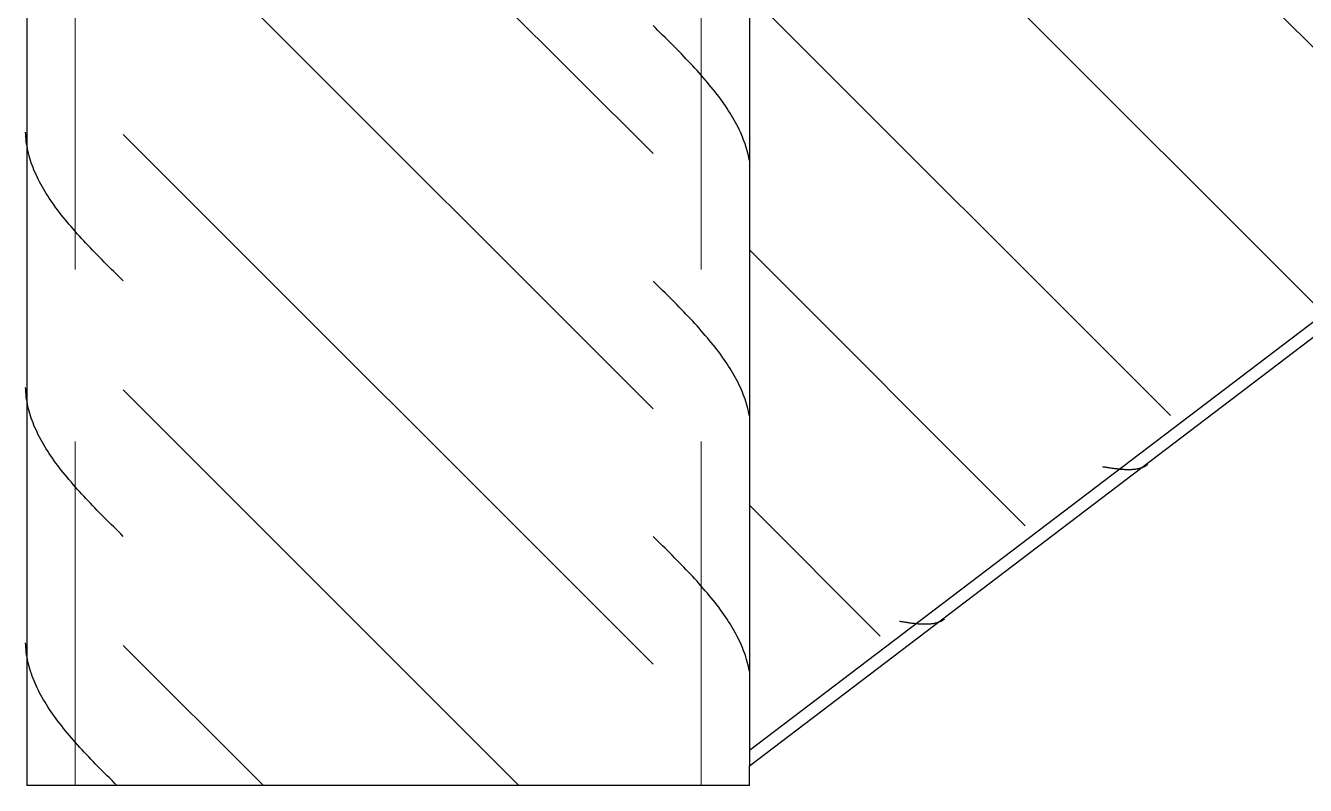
# Model space of a CAD drawing. Extents: x -9133 to 18268, y -11863 to 17290.
# Drawn here: x 498.8 to 552, y 3157.7 to 3189.3 of the extents above; entities that cross this region are included whole.
import ezdxf

# ---------------------------------------------------------------- set-up
doc = ezdxf.new("R2010")
doc.units = 0
doc.header["$LTSCALE"] = 30
doc.header["$MEASUREMENT"] = 0
doc.linetypes.add('EJEG$0$RLE-PROYECCION', pattern=[0.71438, 0.47625, -0.23813])
doc.layers.get('0').update_dxf_attribs({"linetype": 'CONTINUOUS'})
doc.layers.add('EJEG$0$RLA-ACHURADO', color=30, linetype='EJEG$0$RLE-PROYECCION', lineweight=15, transparency=0.7)
doc.layers.add('EJEG$0$RLA-CONTORNO', color=30, linetype='CONTINUOUS', lineweight=25)
pattern_1 = [(135, (-424.688, -2039.478), (-5.303301, -5.303301), [])]

# ---------------------------------------------------------------- blocks, each defined once
blk = doc.blocks.new('EJEG$0$RLA-COLUMNAS-CAJONES - P_M_ 300x300x20-306602-EJE G')
at = {"layer": 'EJEG$0$RLA-ACHURADO'}
for p, q in [((-1629.816, 788.27), (-1629.816, 1103)), ((-1603.816, 788.27), (-1603.816, 1103))]:
    blk.add_line(p, q, dxfattribs=at)
blk = doc.blocks.new('EJEG$0$FP_1-EJE G')
at = {"layer": 'EJEG$0$RLA-CONTORNO'}
for p, q in [((-1605.716, 819.727), (-1605.816, 819.825)), ((-1605.617, 819.628), (-1605.716, 819.727)), ((-1605.517, 819.53), (-1605.617, 819.628)), ((-1605.418, 819.432), (-1605.517, 819.53)), ((-1605.319, 819.334), (-1605.418, 819.432)), ((-1605.22, 819.236), (-1605.319, 819.334)), ((-1605.122, 819.137), (-1605.22, 819.236)), ((-1605.024, 819.039), (-1605.122, 819.137)), ((-1604.927, 818.941), (-1605.024, 819.039)), ((-1604.83, 818.843), (-1604.927, 818.941)), ((-1604.734, 818.745), (-1604.83, 818.843)), ((-1604.638, 818.647), (-1604.734, 818.745)), ((-1604.543, 818.548), (-1604.638, 818.647)), ((-1604.449, 818.45), (-1604.543, 818.548)), ((-1604.355, 818.352), (-1604.449, 818.45)), ((-1604.263, 818.254), (-1604.355, 818.352)), ((-1604.171, 818.156), (-1604.263, 818.254)), ((-1604.081, 818.058), (-1604.171, 818.156)), ((-1603.991, 817.959), (-1604.081, 818.058)), ((-1603.903, 817.861), (-1603.991, 817.959)), ((-1603.816, 817.763), (-1603.903, 817.861)), ((-1603.73, 817.665), (-1603.816, 817.763)), ((-1603.645, 817.567), (-1603.73, 817.665)), ((-1603.561, 817.468), (-1603.645, 817.567)), ((-1603.479, 817.37), (-1603.561, 817.468)), ((-1603.398, 817.272), (-1603.479, 817.37)), ((-1603.319, 817.174), (-1603.398, 817.272)), ((-1603.241, 817.076), (-1603.319, 817.174)), ((-1603.165, 816.978), (-1603.241, 817.076)), ((-1603.091, 816.879), (-1603.165, 816.978)), ((-1603.018, 816.781), (-1603.091, 816.879)), ((-1602.946, 816.683), (-1603.018, 816.781)), ((-1602.877, 816.585), (-1602.946, 816.683)), ((-1602.809, 816.487), (-1602.877, 816.585)), ((-1602.743, 816.389), (-1602.809, 816.487)), ((-1602.679, 816.29), (-1602.743, 816.389)), ((-1602.617, 816.192), (-1602.679, 816.29)), ((-1602.556, 816.094), (-1602.617, 816.192)), ((-1602.498, 815.996), (-1602.556, 816.094)), ((-1602.442, 815.898), (-1602.498, 815.996)), ((-1602.387, 815.8), (-1602.442, 815.898)), ((-1602.335, 815.701), (-1602.387, 815.8)), ((-1602.285, 815.603), (-1602.335, 815.701)), ((-1602.237, 815.505), (-1602.285, 815.603)), ((-1602.191, 815.407), (-1602.237, 815.505)), ((-1602.147, 815.309), (-1602.191, 815.407)), ((-1602.106, 815.21), (-1602.147, 815.309)), ((-1602.067, 815.112), (-1602.106, 815.21)), ((-1602.03, 815.014), (-1602.067, 815.112)), ((-1601.995, 814.916), (-1602.03, 815.014)), ((-1601.963, 814.818), (-1601.995, 814.916)), ((-1601.932, 814.72), (-1601.963, 814.818)), ((-1601.905, 814.621), (-1601.932, 814.72)), ((-1601.879, 814.523), (-1601.905, 814.621)), ((-1601.856, 814.425), (-1601.879, 814.523)), ((-1601.836, 814.327), (-1601.856, 814.425)), ((-1601.817, 814.229), (-1601.836, 814.327)), ((-1605.716, 809.12), (-1605.816, 809.218)), ((-1605.617, 809.022), (-1605.716, 809.12)), ((-1605.517, 808.924), (-1605.617, 809.022)), ((-1605.418, 808.825), (-1605.517, 808.924)), ((-1605.319, 808.727), (-1605.418, 808.825)), ((-1605.22, 808.629), (-1605.319, 808.727)), ((-1605.122, 808.531), (-1605.22, 808.629)), ((-1605.024, 808.433), (-1605.122, 808.531)), ((-1604.927, 808.335), (-1605.024, 808.433)), ((-1604.83, 808.236), (-1604.927, 808.335)), ((-1604.734, 808.138), (-1604.83, 808.236)), ((-1604.638, 808.04), (-1604.734, 808.138)), ((-1604.543, 807.942), (-1604.638, 808.04)), ((-1604.449, 807.844), (-1604.543, 807.942)), ((-1604.355, 807.745), (-1604.449, 807.844)), ((-1604.263, 807.647), (-1604.355, 807.745)), ((-1604.171, 807.549), (-1604.263, 807.647)), ((-1604.081, 807.451), (-1604.171, 807.549)), ((-1603.991, 807.353), (-1604.081, 807.451)), ((-1603.903, 807.255), (-1603.991, 807.353)), ((-1603.816, 807.156), (-1603.903, 807.255)), ((-1603.73, 807.058), (-1603.816, 807.156)), ((-1603.645, 806.96), (-1603.73, 807.058)), ((-1603.561, 806.862), (-1603.645, 806.96)), ((-1603.479, 806.764), (-1603.561, 806.862)), ((-1603.398, 806.666), (-1603.479, 806.764)), ((-1603.319, 806.567), (-1603.398, 806.666)), ((-1603.241, 806.469), (-1603.319, 806.567)), ((-1603.165, 806.371), (-1603.241, 806.469)), ((-1603.091, 806.273), (-1603.165, 806.371)), ((-1603.018, 806.175), (-1603.091, 806.273)), ((-1602.946, 806.076), (-1603.018, 806.175)), ((-1602.877, 805.978), (-1602.946, 806.076)), ((-1602.809, 805.88), (-1602.877, 805.978)), ((-1602.743, 805.782), (-1602.809, 805.88)), ((-1602.679, 805.684), (-1602.743, 805.782)), ((-1602.617, 805.586), (-1602.679, 805.684)), ((-1602.556, 805.487), (-1602.617, 805.586)), ((-1602.498, 805.389), (-1602.556, 805.487)), ((-1602.442, 805.291), (-1602.498, 805.389)), ((-1602.387, 805.193), (-1602.442, 805.291)), ((-1602.335, 805.095), (-1602.387, 805.193)), ((-1602.285, 804.997), (-1602.335, 805.095)), ((-1602.237, 804.898), (-1602.285, 804.997)), ((-1602.191, 804.8), (-1602.237, 804.898)), ((-1602.147, 804.702), (-1602.191, 804.8)), ((-1602.106, 804.604), (-1602.147, 804.702)), ((-1602.067, 804.506), (-1602.106, 804.604)), ((-1602.03, 804.408), (-1602.067, 804.506)), ((-1601.995, 804.309), (-1602.03, 804.408)), ((-1601.963, 804.211), (-1601.995, 804.309)), ((-1601.932, 804.113), (-1601.963, 804.211)), ((-1601.905, 804.015), (-1601.932, 804.113)), ((-1601.879, 803.917), (-1601.905, 804.015)), ((-1601.856, 803.818), (-1601.879, 803.917)), ((-1601.836, 803.72), (-1601.856, 803.818)), ((-1601.817, 803.622), (-1601.836, 803.72)), ((-1605.716, 798.513), (-1605.816, 798.611)), ((-1605.617, 798.415), (-1605.716, 798.513)), ((-1605.517, 798.317), (-1605.617, 798.415)), ((-1605.418, 798.219), (-1605.517, 798.317)), ((-1605.319, 798.121), (-1605.418, 798.219)), ((-1605.22, 798.022), (-1605.319, 798.121)), ((-1605.122, 797.924), (-1605.22, 798.022)), ((-1605.024, 797.826), (-1605.122, 797.924)), ((-1604.927, 797.728), (-1605.024, 797.826)), ((-1604.83, 797.63), (-1604.927, 797.728)), ((-1604.734, 797.532), (-1604.83, 797.63)), ((-1604.638, 797.433), (-1604.734, 797.532)), ((-1604.543, 797.335), (-1604.638, 797.433)), ((-1604.449, 797.237), (-1604.543, 797.335)), ((-1604.355, 797.139), (-1604.449, 797.237)), ((-1604.263, 797.041), (-1604.355, 797.139)), ((-1604.171, 796.943), (-1604.263, 797.041)), ((-1604.081, 796.844), (-1604.171, 796.943)), ((-1603.991, 796.746), (-1604.081, 796.844)), ((-1603.903, 796.648), (-1603.991, 796.746)), ((-1603.816, 796.55), (-1603.903, 796.648)), ((-1603.73, 796.452), (-1603.816, 796.55)), ((-1603.645, 796.353), (-1603.73, 796.452)), ((-1603.561, 796.255), (-1603.645, 796.353)), ((-1603.479, 796.157), (-1603.561, 796.255)), ((-1603.398, 796.059), (-1603.479, 796.157)), ((-1603.319, 795.961), (-1603.398, 796.059)), ((-1603.241, 795.863), (-1603.319, 795.961)), ((-1603.165, 795.764), (-1603.241, 795.863)), ((-1603.091, 795.666), (-1603.165, 795.764)), ((-1603.018, 795.568), (-1603.091, 795.666)), ((-1602.946, 795.47), (-1603.018, 795.568)), ((-1602.877, 795.372), (-1602.946, 795.47)), ((-1602.809, 795.274), (-1602.877, 795.372)), ((-1602.743, 795.175), (-1602.809, 795.274)), ((-1602.679, 795.077), (-1602.743, 795.175)), ((-1602.617, 794.979), (-1602.679, 795.077)), ((-1602.556, 794.881), (-1602.617, 794.979)), ((-1602.498, 794.783), (-1602.556, 794.881)), ((-1602.442, 794.684), (-1602.498, 794.783)), ((-1602.387, 794.586), (-1602.442, 794.684)), ((-1602.335, 794.488), (-1602.387, 794.586)), ((-1602.285, 794.39), (-1602.335, 794.488)), ((-1602.237, 794.292), (-1602.285, 794.39)), ((-1602.191, 794.194), (-1602.237, 794.292)), ((-1602.147, 794.095), (-1602.191, 794.194)), ((-1602.106, 793.997), (-1602.147, 794.095)), ((-1602.067, 793.899), (-1602.106, 793.997)), ((-1602.03, 793.801), (-1602.067, 793.899)), ((-1601.995, 793.703), (-1602.03, 793.801)), ((-1601.963, 793.605), (-1601.995, 793.703)), ((-1601.932, 793.506), (-1601.963, 793.605)), ((-1601.905, 793.408), (-1601.932, 793.506)), ((-1601.879, 793.31), (-1601.905, 793.408)), ((-1601.856, 793.212), (-1601.879, 793.31)), ((-1601.836, 793.114), (-1601.856, 793.212)), ((-1601.817, 793.016), (-1601.836, 793.114)), ((-1601.816, 788.27), (-1601.816, 789.085))]:
    blk.add_line(p, q, dxfattribs=at)
blk = doc.blocks.new('EJEG$0$FP_2-EJE G')
at = {"layer": 'EJEG$0$RLA-CONTORNO'}
for p, q in [((-1631.816, 1103), (-1631.816, 788.27)), ((-1631.869, 815.308), (-1631.873, 815.406)), ((-1631.863, 815.21), (-1631.869, 815.308)), ((-1631.855, 815.111), (-1631.863, 815.21)), ((-1631.844, 815.013), (-1631.855, 815.111)), ((-1631.83, 814.915), (-1631.844, 815.013)), ((-1631.814, 814.817), (-1631.83, 814.915)), ((-1631.796, 814.719), (-1631.814, 814.817)), ((-1631.776, 814.621), (-1631.796, 814.719)), ((-1631.753, 814.522), (-1631.776, 814.621)), ((-1631.727, 814.424), (-1631.753, 814.522)), ((-1631.699, 814.326), (-1631.727, 814.424)), ((-1631.669, 814.228), (-1631.699, 814.326)), ((-1631.637, 814.13), (-1631.669, 814.228)), ((-1631.602, 814.031), (-1631.637, 814.13)), ((-1631.565, 813.933), (-1631.602, 814.031)), ((-1631.526, 813.835), (-1631.565, 813.933)), ((-1631.485, 813.737), (-1631.526, 813.835)), ((-1631.441, 813.639), (-1631.485, 813.737)), ((-1631.395, 813.541), (-1631.441, 813.639)), ((-1631.347, 813.442), (-1631.395, 813.541)), ((-1631.297, 813.344), (-1631.347, 813.442)), ((-1631.245, 813.246), (-1631.297, 813.344)), ((-1631.19, 813.148), (-1631.245, 813.246)), ((-1631.134, 813.05), (-1631.19, 813.148)), ((-1631.076, 812.952), (-1631.134, 813.05)), ((-1631.015, 812.853), (-1631.076, 812.952)), ((-1630.953, 812.755), (-1631.015, 812.853)), ((-1630.889, 812.657), (-1630.953, 812.755)), ((-1630.823, 812.559), (-1630.889, 812.657)), ((-1630.755, 812.461), (-1630.823, 812.559)), ((-1630.686, 812.363), (-1630.755, 812.461)), ((-1630.614, 812.264), (-1630.686, 812.363)), ((-1630.541, 812.166), (-1630.614, 812.264)), ((-1630.467, 812.068), (-1630.541, 812.166)), ((-1630.39, 811.97), (-1630.467, 812.068)), ((-1630.313, 811.872), (-1630.39, 811.97)), ((-1630.233, 811.773), (-1630.313, 811.872)), ((-1630.153, 811.675), (-1630.233, 811.773)), ((-1630.071, 811.577), (-1630.153, 811.675)), ((-1629.987, 811.479), (-1630.071, 811.577)), ((-1629.902, 811.381), (-1629.987, 811.479)), ((-1629.816, 811.283), (-1629.902, 811.381)), ((-1629.729, 811.184), (-1629.816, 811.283)), ((-1629.641, 811.086), (-1629.729, 811.184)), ((-1629.551, 810.988), (-1629.641, 811.086)), ((-1629.46, 810.89), (-1629.551, 810.988)), ((-1629.369, 810.792), (-1629.46, 810.89)), ((-1629.276, 810.694), (-1629.369, 810.792)), ((-1629.183, 810.595), (-1629.276, 810.694)), ((-1629.089, 810.497), (-1629.183, 810.595)), ((-1628.994, 810.399), (-1629.089, 810.497)), ((-1628.898, 810.301), (-1628.994, 810.399)), ((-1628.802, 810.203), (-1628.898, 810.301)), ((-1628.705, 810.105), (-1628.802, 810.203)), ((-1628.608, 810.006), (-1628.705, 810.105)), ((-1628.51, 809.908), (-1628.608, 810.006)), ((-1628.411, 809.81), (-1628.51, 809.908)), ((-1628.313, 809.712), (-1628.411, 809.81)), ((-1628.214, 809.614), (-1628.313, 809.712)), ((-1628.114, 809.515), (-1628.214, 809.614)), ((-1628.015, 809.417), (-1628.114, 809.515)), ((-1627.916, 809.319), (-1628.015, 809.417)), ((-1627.816, 809.221), (-1627.916, 809.319)), ((-1631.869, 804.701), (-1631.873, 804.799)), ((-1631.863, 804.603), (-1631.869, 804.701)), ((-1631.855, 804.505), (-1631.863, 804.603)), ((-1631.844, 804.407), (-1631.855, 804.505)), ((-1631.83, 804.308), (-1631.844, 804.407)), ((-1631.814, 804.21), (-1631.83, 804.308)), ((-1631.796, 804.112), (-1631.814, 804.21)), ((-1631.776, 804.014), (-1631.796, 804.112)), ((-1631.753, 803.916), (-1631.776, 804.014)), ((-1631.727, 803.818), (-1631.753, 803.916)), ((-1631.699, 803.719), (-1631.727, 803.818)), ((-1631.669, 803.621), (-1631.699, 803.719)), ((-1631.637, 803.523), (-1631.669, 803.621)), ((-1631.602, 803.425), (-1631.637, 803.523)), ((-1631.565, 803.327), (-1631.602, 803.425)), ((-1631.526, 803.229), (-1631.565, 803.327)), ((-1631.485, 803.13), (-1631.526, 803.229)), ((-1631.441, 803.032), (-1631.485, 803.13)), ((-1631.395, 802.934), (-1631.441, 803.032)), ((-1631.347, 802.836), (-1631.395, 802.934)), ((-1631.297, 802.738), (-1631.347, 802.836)), ((-1631.245, 802.639), (-1631.297, 802.738)), ((-1631.19, 802.541), (-1631.245, 802.639)), ((-1631.134, 802.443), (-1631.19, 802.541)), ((-1631.076, 802.345), (-1631.134, 802.443)), ((-1631.015, 802.247), (-1631.076, 802.345)), ((-1630.953, 802.149), (-1631.015, 802.247)), ((-1630.889, 802.05), (-1630.953, 802.149)), ((-1630.823, 801.952), (-1630.889, 802.05)), ((-1630.755, 801.854), (-1630.823, 801.952)), ((-1630.686, 801.756), (-1630.755, 801.854)), ((-1630.614, 801.658), (-1630.686, 801.756)), ((-1630.541, 801.56), (-1630.614, 801.658)), ((-1630.467, 801.461), (-1630.541, 801.56)), ((-1630.39, 801.363), (-1630.467, 801.461)), ((-1630.313, 801.265), (-1630.39, 801.363)), ((-1630.233, 801.167), (-1630.313, 801.265)), ((-1630.153, 801.069), (-1630.233, 801.167)), ((-1630.071, 800.971), (-1630.153, 801.069)), ((-1629.987, 800.872), (-1630.071, 800.971)), ((-1629.902, 800.774), (-1629.987, 800.872)), ((-1629.816, 800.676), (-1629.902, 800.774)), ((-1629.729, 800.578), (-1629.816, 800.676)), ((-1629.641, 800.48), (-1629.729, 800.578)), ((-1629.551, 800.381), (-1629.641, 800.48)), ((-1629.46, 800.283), (-1629.551, 800.381)), ((-1629.369, 800.185), (-1629.46, 800.283)), ((-1629.276, 800.087), (-1629.369, 800.185)), ((-1629.183, 799.989), (-1629.276, 800.087)), ((-1629.089, 799.891), (-1629.183, 799.989)), ((-1628.994, 799.792), (-1629.089, 799.891)), ((-1628.898, 799.694), (-1628.994, 799.792)), ((-1628.802, 799.596), (-1628.898, 799.694)), ((-1628.705, 799.498), (-1628.802, 799.596)), ((-1628.608, 799.4), (-1628.705, 799.498)), ((-1628.51, 799.302), (-1628.608, 799.4)), ((-1628.411, 799.203), (-1628.51, 799.302)), ((-1628.313, 799.105), (-1628.411, 799.203)), ((-1628.214, 799.007), (-1628.313, 799.105)), ((-1628.114, 798.909), (-1628.214, 799.007)), ((-1628.015, 798.811), (-1628.114, 798.909)), ((-1627.916, 798.713), (-1628.015, 798.811)), ((-1627.816, 798.614), (-1627.916, 798.713)), ((-1631.869, 794.094), (-1631.873, 794.192)), ((-1631.863, 793.995), (-1631.869, 794.094)), ((-1631.854, 793.896), (-1631.863, 793.995)), ((-1631.843, 793.797), (-1631.854, 793.896)), ((-1631.83, 793.699), (-1631.843, 793.797)), ((-1631.814, 793.6), (-1631.83, 793.699)), ((-1631.795, 793.501), (-1631.814, 793.6)), ((-1631.774, 793.403), (-1631.795, 793.501)), ((-1631.751, 793.304), (-1631.774, 793.403)), ((-1631.726, 793.205), (-1631.751, 793.304)), ((-1631.698, 793.106), (-1631.726, 793.205)), ((-1631.667, 793.008), (-1631.698, 793.106)), ((-1631.634, 792.909), (-1631.667, 793.008)), ((-1631.599, 792.81), (-1631.634, 792.909)), ((-1631.562, 792.712), (-1631.599, 792.81)), ((-1631.522, 792.613), (-1631.562, 792.712)), ((-1631.48, 792.514), (-1631.522, 792.613)), ((-1631.436, 792.416), (-1631.48, 792.514)), ((-1631.39, 792.317), (-1631.436, 792.416)), ((-1631.341, 792.218), (-1631.39, 792.317)), ((-1631.291, 792.119), (-1631.341, 792.218)), ((-1631.238, 792.021), (-1631.291, 792.119)), ((-1631.183, 791.922), (-1631.238, 792.021)), ((-1631.126, 791.823), (-1631.183, 791.922)), ((-1631.067, 791.725), (-1631.126, 791.823)), ((-1631.006, 791.626), (-1631.067, 791.725)), ((-1630.943, 791.527), (-1631.006, 791.626)), ((-1630.879, 791.429), (-1630.943, 791.527)), ((-1630.812, 791.33), (-1630.879, 791.429)), ((-1630.744, 791.231), (-1630.812, 791.33)), ((-1630.673, 791.132), (-1630.744, 791.231)), ((-1630.601, 791.034), (-1630.673, 791.132)), ((-1630.528, 790.935), (-1630.601, 791.034)), ((-1630.452, 790.836), (-1630.528, 790.935)), ((-1630.375, 790.738), (-1630.452, 790.836)), ((-1630.297, 790.639), (-1630.375, 790.738)), ((-1630.217, 790.54), (-1630.297, 790.639)), ((-1630.136, 790.441), (-1630.217, 790.54)), ((-1630.053, 790.343), (-1630.136, 790.441)), ((-1629.968, 790.244), (-1630.053, 790.343)), ((-1629.883, 790.145), (-1629.968, 790.244)), ((-1629.796, 790.047), (-1629.883, 790.145)), ((-1629.708, 789.948), (-1629.796, 790.047)), ((-1629.619, 789.849), (-1629.708, 789.948)), ((-1629.529, 789.751), (-1629.619, 789.849)), ((-1629.437, 789.652), (-1629.529, 789.751)), ((-1629.345, 789.553), (-1629.437, 789.652)), ((-1629.252, 789.454), (-1629.345, 789.553)), ((-1629.158, 789.356), (-1629.252, 789.454)), ((-1629.063, 789.257), (-1629.158, 789.356)), ((-1628.967, 789.158), (-1629.063, 789.257)), ((-1628.871, 789.06), (-1628.967, 789.158)), ((-1628.774, 788.961), (-1628.871, 789.06)), ((-1628.676, 788.862), (-1628.774, 788.961)), ((-1628.578, 788.764), (-1628.676, 788.862)), ((-1628.48, 788.665), (-1628.578, 788.764)), ((-1628.381, 788.566), (-1628.48, 788.665)), ((-1628.281, 788.467), (-1628.381, 788.566)), ((-1628.182, 788.369), (-1628.281, 788.467)), ((-1628.082, 788.27), (-1628.182, 788.369))]:
    blk.add_line(p, q, dxfattribs=at)
blk = doc.blocks.new('EJEG$0$FP_4-EJE G')
at = {"layer": 'EJEG$0$RLA-CONTORNO'}
for p, q in [((-1601.816, 789.086), (-1239.816, 1064.283)), ((-1587.104, 801.494), (-1587.139, 801.499)), ((-1587.069, 801.488), (-1587.104, 801.494)), ((-1587.033, 801.482), (-1587.069, 801.488)), ((-1586.998, 801.476), (-1587.033, 801.482)), ((-1585.463, 801.484), (-1585.486, 801.475)), ((-1585.44, 801.494), (-1585.463, 801.484)), ((-1585.417, 801.505), (-1585.44, 801.494)), ((-1585.394, 801.516), (-1585.417, 801.505)), ((-1585.372, 801.528), (-1585.394, 801.516)), ((-1585.351, 801.54), (-1585.372, 801.528)), ((-1585.329, 801.552), (-1585.351, 801.54)), ((-1585.309, 801.565), (-1585.329, 801.552)), ((-1585.288, 801.579), (-1585.309, 801.565)), ((-1585.268, 801.593), (-1585.288, 801.579)), ((-1586.963, 801.471), (-1586.998, 801.476)), ((-1586.928, 801.465), (-1586.963, 801.471)), ((-1586.893, 801.459), (-1586.928, 801.465)), ((-1586.858, 801.454), (-1586.893, 801.459)), ((-1586.823, 801.449), (-1586.858, 801.454)), ((-1586.788, 801.443), (-1586.823, 801.449)), ((-1586.753, 801.438), (-1586.788, 801.443)), ((-1586.719, 801.433), (-1586.753, 801.438)), ((-1586.684, 801.428), (-1586.719, 801.433)), ((-1586.65, 801.424), (-1586.684, 801.428)), ((-1586.616, 801.419), (-1586.65, 801.424)), ((-1586.581, 801.415), (-1586.616, 801.419)), ((-1586.547, 801.411), (-1586.581, 801.415)), ((-1586.514, 801.407), (-1586.547, 801.411)), ((-1586.48, 801.403), (-1586.514, 801.407)), ((-1586.446, 801.399), (-1586.48, 801.403)), ((-1586.413, 801.396), (-1586.446, 801.399)), ((-1586.38, 801.393), (-1586.413, 801.396)), ((-1586.347, 801.39), (-1586.38, 801.393)), ((-1586.314, 801.388), (-1586.347, 801.39)), ((-1586.282, 801.386), (-1586.314, 801.388)), ((-1586.25, 801.384), (-1586.282, 801.386)), ((-1586.218, 801.382), (-1586.25, 801.384)), ((-1586.186, 801.381), (-1586.218, 801.382)), ((-1586.154, 801.38), (-1586.186, 801.381)), ((-1586.123, 801.379), (-1586.154, 801.38)), ((-1586.092, 801.379), (-1586.123, 801.379)), ((-1586.061, 801.379), (-1586.092, 801.379)), ((-1586.031, 801.379), (-1586.061, 801.379)), ((-1586, 801.38), (-1586.031, 801.379)), ((-1585.97, 801.381), (-1586, 801.38)), ((-1585.941, 801.383), (-1585.97, 801.381)), ((-1585.911, 801.385), (-1585.941, 801.383)), ((-1585.882, 801.387), (-1585.911, 801.385)), ((-1585.854, 801.39), (-1585.882, 801.387)), ((-1585.825, 801.393), (-1585.854, 801.39)), ((-1585.797, 801.397), (-1585.825, 801.393)), ((-1585.769, 801.401), (-1585.797, 801.397)), ((-1585.742, 801.405), (-1585.769, 801.401)), ((-1585.715, 801.41), (-1585.742, 801.405)), ((-1585.688, 801.415), (-1585.715, 801.41)), ((-1585.661, 801.421), (-1585.688, 801.415)), ((-1585.635, 801.427), (-1585.661, 801.421)), ((-1585.61, 801.434), (-1585.635, 801.427)), ((-1585.584, 801.441), (-1585.61, 801.434)), ((-1585.559, 801.449), (-1585.584, 801.441)), ((-1585.535, 801.457), (-1585.559, 801.449)), ((-1585.51, 801.466), (-1585.535, 801.457)), ((-1585.486, 801.475), (-1585.51, 801.466)), ((-1593.816, 795.109), (-1593.838, 795.097)), ((-1593.794, 795.121), (-1593.816, 795.109)), ((-1593.773, 795.133), (-1593.794, 795.121)), ((-1593.752, 795.146), (-1593.773, 795.133)), ((-1593.732, 795.16), (-1593.752, 795.146)), ((-1593.712, 795.174), (-1593.732, 795.16)), ((-1595.547, 795.075), (-1595.583, 795.081)), ((-1595.512, 795.069), (-1595.547, 795.075)), ((-1595.477, 795.063), (-1595.512, 795.069)), ((-1595.442, 795.057), (-1595.477, 795.063)), ((-1595.407, 795.052), (-1595.442, 795.057)), ((-1595.372, 795.046), (-1595.407, 795.052)), ((-1595.336, 795.04), (-1595.372, 795.046)), ((-1595.301, 795.035), (-1595.336, 795.04)), ((-1595.267, 795.03), (-1595.301, 795.035)), ((-1595.232, 795.024), (-1595.267, 795.03)), ((-1595.197, 795.019), (-1595.232, 795.024)), ((-1595.162, 795.014), (-1595.197, 795.019)), ((-1595.128, 795.009), (-1595.162, 795.014)), ((-1595.093, 795.005), (-1595.128, 795.009)), ((-1595.059, 795), (-1595.093, 795.005)), ((-1595.025, 794.996), (-1595.059, 795)), ((-1594.991, 794.992), (-1595.025, 794.996)), ((-1594.957, 794.988), (-1594.991, 794.992)), ((-1594.924, 794.984), (-1594.957, 794.988)), ((-1594.89, 794.98), (-1594.924, 794.984)), ((-1594.857, 794.977), (-1594.89, 794.98)), ((-1594.824, 794.974), (-1594.857, 794.977)), ((-1594.791, 794.971), (-1594.824, 794.974)), ((-1594.758, 794.969), (-1594.791, 794.971)), ((-1594.725, 794.967), (-1594.758, 794.969)), ((-1594.693, 794.965), (-1594.725, 794.967)), ((-1594.661, 794.963), (-1594.693, 794.965)), ((-1594.629, 794.962), (-1594.661, 794.963)), ((-1594.598, 794.961), (-1594.629, 794.962)), ((-1594.566, 794.96), (-1594.598, 794.961)), ((-1594.535, 794.96), (-1594.566, 794.96)), ((-1594.505, 794.96), (-1594.535, 794.96)), ((-1594.474, 794.961), (-1594.505, 794.96)), ((-1594.444, 794.961), (-1594.474, 794.961)), ((-1594.414, 794.962), (-1594.444, 794.961)), ((-1594.384, 794.964), (-1594.414, 794.962)), ((-1594.355, 794.966), (-1594.384, 794.964)), ((-1594.326, 794.968), (-1594.355, 794.966)), ((-1594.297, 794.971), (-1594.326, 794.968)), ((-1594.269, 794.974), (-1594.297, 794.971)), ((-1594.241, 794.978), (-1594.269, 794.974)), ((-1594.213, 794.982), (-1594.241, 794.978)), ((-1594.185, 794.986), (-1594.213, 794.982)), ((-1594.158, 794.991), (-1594.185, 794.986)), ((-1594.131, 794.996), (-1594.158, 794.991)), ((-1594.105, 795.002), (-1594.131, 794.996)), ((-1594.079, 795.008), (-1594.105, 795.002)), ((-1594.053, 795.015), (-1594.079, 795.008)), ((-1594.028, 795.022), (-1594.053, 795.015)), ((-1594.003, 795.03), (-1594.028, 795.022)), ((-1593.978, 795.038), (-1594.003, 795.03)), ((-1593.954, 795.047), (-1593.978, 795.038)), ((-1593.93, 795.056), (-1593.954, 795.047)), ((-1593.906, 795.065), (-1593.93, 795.056)), ((-1593.883, 795.075), (-1593.906, 795.065)), ((-1593.86, 795.086), (-1593.883, 795.075)), ((-1593.838, 795.097), (-1593.86, 795.086))]:
    blk.add_line(p, q, dxfattribs=at)
blk = doc.blocks.new('EJEG$0$RLA-VIGAS-CAJONES - V_M_ 300x300x5-308513-EJE G')
at = {"layer": 'EJEG$0$RLA-CONTORNO'}
blk.add_line((-1239.816, 1064.911), (-1601.816, 789.714), dxfattribs=at)
blk = doc.blocks.new('EJEG')
at = {"layer": 'EJEG$0$RLA-ACHURADO'}
h = blk.add_hatch(dxfattribs=at)
h.set_pattern_fill('RLE-ELEMENTOS METALICOS', color=256, style=0, pattern_type=2)
h.set_pattern_definition(pattern_1)
h.paths.add_polyline_path([(-1619.511, 788.27), (-1605.816, 788.27), (-1605.816, 1103), (-1627.816, 1103), (-1627.816, 788.27)], flags=0)
h = blk.add_hatch(dxfattribs=at)
h.set_pattern_fill('RLE-ELEMENTOS METALICOS', color=256, style=0, pattern_type=2)
h.set_pattern_definition(pattern_1)
h.paths.add_polyline_path([(-1601.816, 790.342), (-1239.816, 1065.539), (-1239.816, 1100.711), (-1601.816, 825.514), (-1601.816, 792.533)], flags=0)
at = {"layer": 'EJEG$0$RLA-CONTORNO'}
for p, q in [((-1601.816, 825.514), (-1601.816, 790.342)), ((-1627.816, 788.27), (-1631.816, 788.27)), ((-1605.816, 788.27), (-1627.816, 788.27)), ((-1601.816, 788.27), (-1605.816, 788.27))]:
    blk.add_line(p, q, dxfattribs=at)
at = {"layer": 'EJEG$0$RLA-CONTORNO', "flags": 128}
blk.add_lwpolyline([(-1601.816, 790.342), (-1601.816, 790.062), (-1601.816, 789.797), (-1601.816, 789.559), (-1601.816, 789.36), (-1601.816, 789.21), (-1601.816, 789.117), (-1601.816, 789.086)], dxfattribs=at)
at = {"layer": 'EJEG$0$RLA-CONTORNO'}
for name in ['EJEG$0$FP_2-EJE G', 'EJEG$0$RLA-COLUMNAS-CAJONES - P_M_ 300x300x20-306602-EJE G', 'EJEG$0$FP_1-EJE G', 'EJEG$0$RLA-VIGAS-CAJONES - V_M_ 300x300x5-308513-EJE G', 'EJEG$0$FP_4-EJE G']:
    blk.add_blockref(name, (0, 0), dxfattribs=at)

msp = doc.modelspace()

# ---------------------------------------------------------------- block references
msp.add_blockref('EJEG', (2130.72, 2369.469))

doc.saveas('drawing.dxf')
